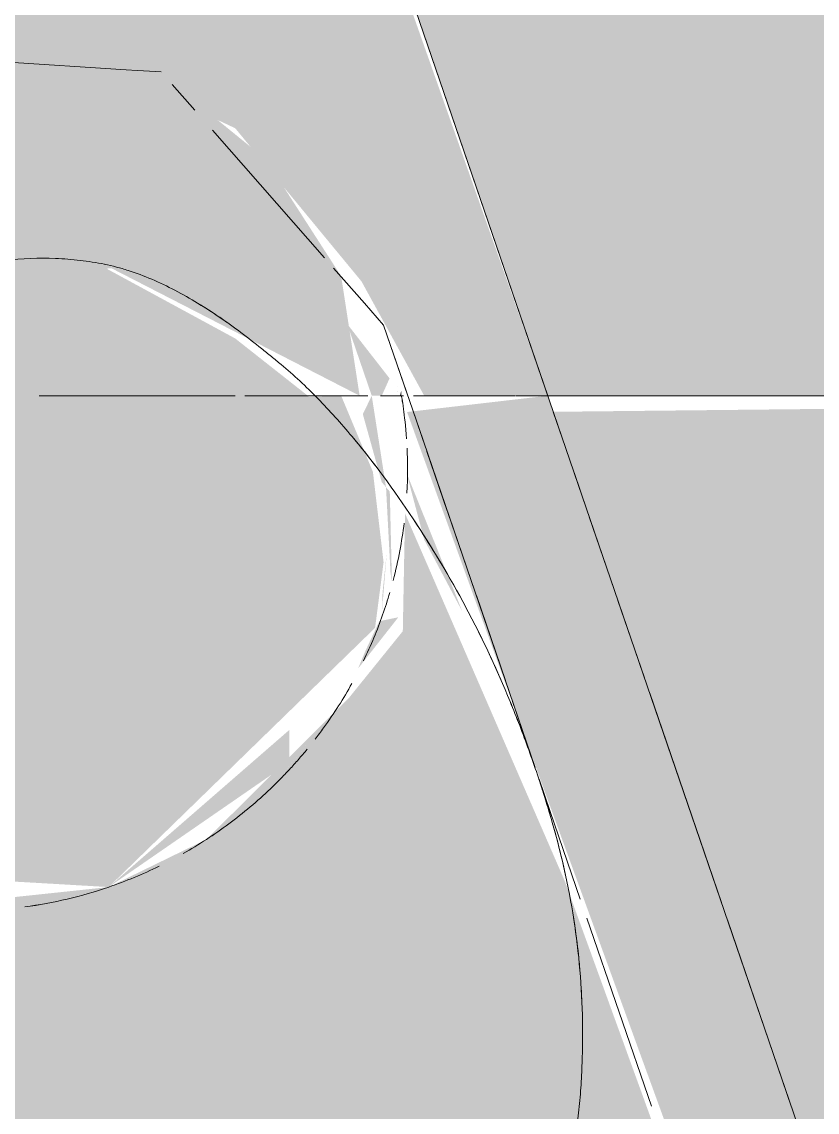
# Model space of a CAD drawing. Header units: millimetres. Extents: x 63432 to 177405, y -1987 to 27578.
# Drawn here: x 168038.39 to 168049.81, y 8829.22 to 8844.87 of the extents above; entities that cross this region are included whole.
import ezdxf

# ---------------------------------------------------------------- set-up
doc = ezdxf.new("R2010")
doc.units = ezdxf.units.MM
doc.layers.add('I-FURN-17', color=7, linetype='Continuous', lineweight=9, true_color=0x111111, transparency=0.7)
doc.layers.add('I-FURN-18', color=7, linetype='Continuous', lineweight=9, true_color=0xe2b180, transparency=0.7)
for name, color, linetype, lineweight, true_color in [('I-FURN-19', 7, 'Continuous', 9, 0x242424), ('I-FURN-20', 7, 'Continuous', 9, 0x3a3a3a), ('I-FURN-21', 7, 'Continuous', 9, 0x666666), ('I-FURN-24', 7, 'Continuous', 9, 0x1e1e1e), ('I-FURN-26', 7, 'Continuous', 9, 0x2d2d2d), ('I-FURN-28', 7, 'Continuous', 9, 0x1a1a1a), ('I-FURN-30', 7, 'Continuous', 9, 0x4c4c4c), ('I-FURN-35', 7, 'Continuous', 9, 0x171717), ('I-FURN-37', 7, 'Continuous', 9, 0x584c3f), ('I-FURN-38', 7, 'Continuous', 9, 0xa58c72), ('I-FURN-39', 7, 'Continuous', 9, 0x151515), ('I-FURN-48', 7, 'Continuous', 9, 0x131313), ('I-FURN-55', 7, 'Continuous', 9, 0x3d3731), ('I-FURN-56', 7, 'Continuous', 9, 0x514840), ('I-FURN-6', 7, 'Continuous', 9, 0xc0c0c0), ('I-FURN-61', 7, 'Continuous', 9, 0xcabbac), ('I-FURN-62', 7, 'Continuous', 9, 0x8b8b8b), ('I-FURN-63', 7, 'Continuous', 9, 0x4c443d), ('I-FURN-64', 7, 'Continuous', 9, 0x665b51), ('I-FURN-65', 7, 'Continuous', 9, 0x8b7c6d), ('I-FURN-66', 7, 'Continuous', 9, 0x6e6155), ('I-FURN-67', 7, 'Continuous', 9, 0x332d27), ('I-FURN-68', 7, 'Continuous', 9, 0x423a31), ('I-FURN-70', 7, 'Continuous', 9, 0x786d63), ('I-FURN-71', 7, 'Continuous', 9, 0xa59687), ('I-FURN-75', 7, 'Continuous', 9, 0x6b635c), ('I-FURN-77', 7, 'Continuous', 9, 0x92877d), ('I-FURN-78', 7, 'Continuous', 9, 0x58514a)]:
    doc.layers.add(name, color=color, linetype=linetype, lineweight=lineweight, true_color=true_color)

# ---------------------------------------------------------------- blocks, each defined once
blk = doc.blocks.new('Chair - Tablet Arm - Chair - Tablet Arm-V86-Развертка 3_12-6')
at = {"layer": 'I-FURN-17'}
h = blk.add_hatch(color=256, dxfattribs=at)
h.paths.add_polyline_path([(-75976.135, 8450), (-76105.323, 8826.8), (-76107.355, 8826.8), (-76104.406, 8818.108), (-76102.304, 8812.132), (-75978.144, 8450), (-75976.149, 8450)])
h.paths.add_polyline_path([(-76115.982, 8832.447), (-76112.157, 8836.168), (-76112.035, 8837.109), (-76112.188, 8838.407), (-76113.123, 8839.5), (-76120.404, 8839.5), (-76121.068, 8837.606), (-76121.214, 8835.208), (-76120.579, 8832.787), (-76119.639, 8832.657), (-76116.909, 8832.501)])
h.paths.add_polyline_path([(-76122.05, 8852.2), (-76114.032, 8852.2), (-76175.226, 9030.683), (-76187.239, 9026.564), (-76127.204, 8852.2), (-76122.683, 8852.2)])
for points in [[(-76111.831, 8839.5), (-76111.846, 8839.737), (-76111.832, 8839.501)], [(-76112.188, 8838.407), (-76112.644, 8839.5), (-76113.107, 8839.481), (-76112.439, 8838.7)], [(-76112, 8838.187), (-76112.205, 8839.5), (-76112.333, 8839.235), (-76112.061, 8838.258)], [(-76111.778, 8839.5), (-76111.778, 8839.581), (-76111.8, 8839.5)], [(-76105.323, 8826.8), (-76109.678, 8839.5), (-76111.698, 8839.266), (-76110.691, 8836.486), (-76107.167, 8826.8), (-76105.76, 8826.8)], [(-76110.903, 8836.401), (-76111.707, 8838.396), (-76111.452, 8837.434), (-76111.031, 8836.641)]]:
    blk.add_hatch(color=256, dxfattribs=at).paths.add_polyline_path(points)
h = blk.add_hatch(color=256, dxfattribs=at)
h.paths.add_polyline_path([(-76317.615, 8826.8), (-76120.695, 8826.863), (-76124.356, 8839.031), (-76124.496, 8839.5), (-76315.015, 8839.231), (-76316.609, 8834.517), (-76319.241, 8826.8), (-76318.159, 8826.8)])
h.paths.add_polyline_path([(-76105.323, 8826.8), (-76088.041, 8826.8), (-76088.041, 8839.5), (-76109.598, 8839.269), (-76105.335, 8826.833)])
h = blk.add_hatch(color=256, dxfattribs=at)
h.paths.add_polyline_path([(-76115.982, 8832.447), (-76113.387, 8834.238), (-76113.387, 8834.704), (-76115.966, 8832.462)])
h.paths.add_polyline_path([(-76111.915, 8836.837), (-76111.946, 8838.124), (-76112, 8838.187), (-76111.935, 8836.953)])
h = blk.add_hatch(color=256, dxfattribs=at)
h.paths.add_polyline_path([(-76114.046, 8826.8), (-76107.378, 8826.874), (-76109.433, 8832.533), (-76111.727, 8837.81), (-76111.759, 8836.12), (-76112.53, 8835.166), (-76114.579, 8833.131), (-76115.982, 8832.447), (-76114.063, 8826.85)])
h.paths.add_polyline_path([(-76113.529, 8834.015), (-76113.058, 8834.588), (-76113.526, 8834.02)])
h.paths.add_polyline_path([(-76112.401, 8835.584), (-76111.824, 8836.319), (-76112.096, 8836.264), (-76112.296, 8835.836)])
h = blk.add_hatch(color=256, dxfattribs=at)
h.paths.add_polyline_path([(-76111.863, 8820.434), (-76106.007, 8822.442), (-76107.484, 8826.8), (-76114.046, 8826.8), (-76111.916, 8820.588)])
h.paths.add_polyline_path([(-76112.058, 8836.405), (-76111.988, 8837.259), (-76112.05, 8836.672)])
h = blk.add_hatch(color=256, dxfattribs=at)
h.paths.add_polyline_path([(-76119.733, 8826.8), (-76114.063, 8826.85), (-76115.982, 8832.447), (-76118.792, 8832.149), (-76120.623, 8832.3), (-76121.008, 8832.607), (-76121.893, 8833.045), (-76122.831, 8833.851), (-76120.719, 8827.429), (-76120.26, 8826.8), (-76119.824, 8826.8)])
h.paths.add_polyline_path([(-76120.78, 8832.722), (-76121.074, 8832.916), (-76121.789, 8833.001), (-76121.454, 8832.761), (-76120.991, 8832.735)])
at = {"layer": 'I-FURN-18'}
h = blk.add_hatch(color=256, dxfattribs=at)
h.paths.add_polyline_path([(-76131.162, 8839.5), (-76124.151, 8839.5), (-76124.065, 8842.304), (-76127.458, 8852.2), (-76156.5, 8852.2), (-76156.5, 8839.5), (-76139.016, 8839.5)])
h.paths.add_polyline_path([(-76088.041, 8839.5), (-76080.3, 8840.405), (-76080.3, 8852.2), (-76113.951, 8851.964), (-76109.678, 8839.5), (-76093.142, 8839.5)])
h = blk.add_hatch(color=256, dxfattribs=at)
h.paths.add_polyline_path([(-76115.561, 8839.5), (-76113.123, 8839.5), (-76114.166, 8840.322), (-76116.116, 8841.38), (-76118.942, 8841.08), (-76120.224, 8839.5), (-76116.045, 8839.5)])
h.paths.add_polyline_path([(-76109.678, 8839.5), (-76114.166, 8852.2), (-76127.458, 8852.2), (-76123.519, 8841.378), (-76122.331, 8843.079), (-76119.733, 8844.5), (-76116.909, 8844.623), (-76114.166, 8843.34), (-76112.352, 8841.141), (-76111.452, 8839.5), (-76110.129, 8839.5)])
for points in [[(-76121.229, 8839.5), (-76120.404, 8839.5), (-76119.733, 8840.342), (-76118.515, 8841.126), (-76115.943, 8841.33), (-76112.379, 8839.5), (-76112.644, 8841.215), (-76113.726, 8842.894), (-76115.023, 8843.95), (-76117.291, 8844.76), (-76120.639, 8844.128), (-76122.503, 8842.972), (-76123.6, 8840.95), (-76122.879, 8839.5), (-76121.601, 8839.5)], [(-76112.061, 8839.5), (-76111.949, 8839.749), (-76112.559, 8840.532), (-76112.205, 8839.5)]]:
    blk.add_hatch(color=256, dxfattribs=at).paths.add_polyline_path(points)
at = {"layer": 'I-FURN-19'}
for p, q in [((-76111.621, 8839.306), (-76111.429, 8838.747)), ((-76111.404, 8838.675), (-76111.309, 8838.396)), ((-76110.183, 8835.113), (-76109.868, 8834.194)), ((-76109.116, 8832), (-76108.19, 8829.301))]:
    blk.add_line(p, q, dxfattribs=at)
at = {"layer": 'I-FURN-19', "flags": 128}
blk.add_lwpolyline([(-76109.8, 8833.995), (-76109.642, 8833.534), (-76109.21, 8832.275)], dxfattribs=at)
at = {"layer": 'I-FURN-19'}
for points in [[(-76111.611, 8837.733), (-76111.512, 8837.584), (-76111.416, 8837.433), (-76111.322, 8837.28)], [(-76111.309, 8837.258), (-76111.202, 8837.084), (-76111.098, 8836.907), (-76110.998, 8836.728)], [(-76114.579, 8833.131), (-76114.689, 8833.06), (-76114.8, 8832.992), (-76114.914, 8832.928)], [(-76114.914, 8832.928), (-76114.8, 8832.992), (-76114.689, 8833.06), (-76114.579, 8833.131)], [(-76115.259, 8832.746), (-76115.494, 8832.632), (-76115.735, 8832.532), (-76115.982, 8832.447)], [(-76115.982, 8832.447), (-76115.735, 8832.532), (-76115.494, 8832.632), (-76115.259, 8832.746)], [(-76117.188, 8832.162), (-76116.778, 8832.218), (-76116.373, 8832.313), (-76115.982, 8832.447)], [(-76115.982, 8832.447), (-76116.373, 8832.313), (-76116.778, 8832.217), (-76117.188, 8832.162)]]:
    blk.add_open_spline(points, degree=3, dxfattribs=at)
for points, knots in [([(-76111.946, 8836.674), (-76112.008, 8836.463), (-76112.121, 8836.137), (-76112.269, 8835.806), (-76112.322, 8835.696)], [0.5, 0.5, 0.5, 0.5, 0.5625, 0.59375, 0.59375, 0.59375, 0.59375]), ([(-76112.322, 8835.696), (-76112.269, 8835.806), (-76112.121, 8836.137), (-76112.008, 8836.463), (-76111.946, 8836.674)], [0.40625, 0.40625, 0.40625, 0.40625, 0.4375, 0.5, 0.5, 0.5, 0.5]), ([(-76113.521, 8833.995), (-76113.566, 8833.948), (-76113.705, 8833.812), (-76113.948, 8833.594), (-76114.256, 8833.351), (-76114.47, 8833.202), (-76114.579, 8833.131)], [0.765625, 0.765625, 0.765625, 0.765625, 0.78125, 0.8125, 0.84375, 0.875, 0.875, 0.875, 0.875]), ([(-76114.579, 8833.131), (-76114.47, 8833.202), (-76114.256, 8833.351), (-76113.948, 8833.594), (-76113.705, 8833.812), (-76113.566, 8833.948), (-76113.521, 8833.995)], [0.125, 0.125, 0.125, 0.125, 0.15625, 0.1875, 0.21875, 0.234375, 0.234375, 0.234375, 0.234375])]:
    blk.add_open_spline(points, degree=3, knots=knots, dxfattribs=at)
at = {"layer": 'I-FURN-20'}
blk.add_line((-76109.868, 8834.194), (-76110.183, 8835.113), dxfattribs=at)
for points, knots in [([(-76110.218, 8835.113), (-76110.124, 8834.883), (-76110.007, 8834.579), (-76109.897, 8834.269), (-76109.872, 8834.195)], [-0.55555556, -0.55555556, -0.55555556, -0.55555556, -0.52777778, -0.51915462, -0.51915462, -0.51915462, -0.51915462]), ([(-76109.805, 8833.998), (-76109.772, 8833.899), (-76109.624, 8833.439), (-76109.5, 8832.977), (-76109.421, 8832.613)], [-0.51148303, -0.51148303, -0.51148303, -0.51148303, -0.5, -0.45815827, -0.45815827, -0.45815827, -0.45815827])]:
    blk.add_open_spline(points, degree=3, knots=knots, dxfattribs=at)
at = {"layer": 'I-FURN-24'}
for points in [[(-76111.706, 8838.883), (-76111.718, 8839.064), (-76111.735, 8839.207), (-76111.749, 8839.309)], [(-76111.898, 8836.849), (-76111.822, 8837.138), (-76111.772, 8837.414), (-76111.74, 8837.669)], [(-76114.579, 8833.131), (-76114.689, 8833.06), (-76114.8, 8832.992), (-76114.914, 8832.928)], [(-76115.259, 8832.746), (-76115.494, 8832.632), (-76115.735, 8832.532), (-76115.982, 8832.447)], [(-76115.982, 8832.447), (-76116.373, 8832.313), (-76116.778, 8832.217), (-76117.188, 8832.162)]]:
    blk.add_open_spline(points, degree=3, dxfattribs=at)
for points, knots in [([(-76111.946, 8836.674), (-76112.008, 8836.463), (-76112.121, 8836.137), (-76112.269, 8835.806), (-76112.322, 8835.696)], [0.5, 0.5, 0.5, 0.5, 0.5625, 0.59375, 0.59375, 0.59375, 0.59375]), ([(-76113.521, 8833.995), (-76113.566, 8833.948), (-76113.705, 8833.812), (-76113.948, 8833.594), (-76114.256, 8833.351), (-76114.47, 8833.202), (-76114.579, 8833.131)], [0.765625, 0.765625, 0.765625, 0.765625, 0.78125, 0.8125, 0.84375, 0.875, 0.875, 0.875, 0.875])]:
    blk.add_open_spline(points, degree=3, knots=knots, dxfattribs=at)
at = {"layer": 'I-FURN-26'}
for p, q in [((-76111.121, 8837.848), (-76111.413, 8838.7)), ((-76110.726, 8836.696), (-76111.113, 8837.826)), ((-76110.286, 8835.412), (-76110.703, 8836.63))]:
    blk.add_line(p, q, dxfattribs=at)
for points, knots in [([(-76112.322, 8835.696), (-76112.269, 8835.806), (-76112.121, 8836.137), (-76112.008, 8836.463), (-76111.946, 8836.674)], [0.40625, 0.40625, 0.40625, 0.40625, 0.4375, 0.5, 0.5, 0.5, 0.5]), ([(-76114.914, 8832.928), (-76114.8, 8832.992), (-76114.577, 8833.127), (-76114.256, 8833.351), (-76113.948, 8833.594), (-76113.705, 8833.812), (-76113.566, 8833.948), (-76113.521, 8833.995)], [0.09375, 0.09375, 0.09375, 0.09375, 0.125, 0.15625, 0.1875, 0.21875, 0.234375, 0.234375, 0.234375, 0.234375]), ([(-76109.307, 8832.005), (-76109.282, 8831.847), (-76109.25, 8831.605), (-76109.226, 8831.361), (-76109.218, 8831.277)], [-0.43480809, -0.43480809, -0.43480809, -0.43480809, -0.41666667, -0.40709499, -0.40709499, -0.40709499, -0.40709499]), ([(-76109.198, 8831.01), (-76109.194, 8830.938), (-76109.177, 8830.622), (-76109.173, 8830.183), (-76109.193, 8829.699), (-76109.21, 8829.46), (-76109.221, 8829.341)], [-0.3969804, -0.3969804, -0.3969804, -0.3969804, -0.38888889, -0.36111111, -0.34722222, -0.33333333, -0.33333333, -0.33333333, -0.33333333])]:
    blk.add_open_spline(points, degree=3, knots=knots, dxfattribs=at)
for points in [[(-76110.853, 8836.462), (-76110.673, 8836.124), (-76110.505, 8835.777), (-76110.351, 8835.425)], [(-76115.982, 8832.447), (-76115.735, 8832.532), (-76115.494, 8832.632), (-76115.259, 8832.746)], [(-76117.188, 8832.162), (-76116.778, 8832.218), (-76116.373, 8832.313), (-76115.982, 8832.447)]]:
    blk.add_open_spline(points, degree=3, dxfattribs=at)
at = {"layer": 'I-FURN-28'}
for p, q in [((-76111.309, 8838.396), (-76111.121, 8837.848)), ((-76111.113, 8837.826), (-76110.726, 8836.696)), ((-76110.703, 8836.63), (-76110.286, 8835.412))]:
    blk.add_line(p, q, dxfattribs=at)
for points in [[(-76111.749, 8839.309), (-76111.766, 8839.435), (-76111.778, 8839.497), (-76111.778, 8839.5)], [(-76111.749, 8839.309), (-76111.735, 8839.207), (-76111.718, 8839.064), (-76111.706, 8838.883)], [(-76111.706, 8838.883), (-76111.718, 8839.064), (-76111.735, 8839.207), (-76111.749, 8839.309)], [(-76111.74, 8837.669), (-76111.772, 8837.414), (-76111.822, 8837.138), (-76111.898, 8836.849)], [(-76111.898, 8836.849), (-76111.822, 8837.138), (-76111.772, 8837.414), (-76111.74, 8837.669)], [(-76113.387, 8834.135), (-76113.343, 8834.182), (-76113.257, 8834.278), (-76113.173, 8834.377), (-76113.132, 8834.426)]]:
    blk.add_open_spline(points, degree=3, dxfattribs=at)
blk.add_open_spline([(-76113.019, 8834.568), (-76112.977, 8834.623), (-76112.859, 8834.781), (-76112.677, 8835.048), (-76112.55, 8835.262), (-76112.491, 8835.37)], degree=3, knots=[0.29588102, 0.29588102, 0.29588102, 0.29588102, 0.3125, 0.34375, 0.375, 0.375, 0.375, 0.375], dxfattribs=at)
at = {"layer": 'I-FURN-30'}
for p, q in [((-76109.423, 8838.758), (-76109.598, 8839.269)), ((-76109.116, 8837.861), (-76109.299, 8838.396)), ((-76108.729, 8836.732), (-76109.082, 8837.763)), ((-76108.289, 8835.45), (-76108.669, 8836.559)), ((-76107.183, 8832.224), (-76108.213, 8835.229)), ((-76106.177, 8829.29), (-76107.098, 8831.975))]:
    blk.add_line(p, q, dxfattribs=at)
blk.add_open_spline([(-76112.979, 8839.459), (-76112.81, 8839.285), (-76112.518, 8838.96), (-76112.245, 8838.618), (-76112.129, 8838.465)], degree=3, knots=[-0.75, -0.75, -0.75, -0.75, -0.72222222, -0.70046359, -0.70046359, -0.70046359, -0.70046359], dxfattribs=at)
at = {"layer": 'I-FURN-35'}
for points in [[(-76111.778, 8839.5), (-76111.778, 8839.497), (-76111.766, 8839.435), (-76111.749, 8839.309)], [(-76111.749, 8839.309), (-76111.766, 8839.435), (-76111.778, 8839.497), (-76111.778, 8839.5)], [(-76111.749, 8839.309), (-76111.735, 8839.207), (-76111.718, 8839.064), (-76111.706, 8838.883)], [(-76111.701, 8838.1), (-76111.687, 8838.344), (-76111.69, 8838.561), (-76111.698, 8838.746)], [(-76111.74, 8837.669), (-76111.772, 8837.414), (-76111.822, 8837.138), (-76111.898, 8836.849)], [(-76113.132, 8834.426), (-76113.173, 8834.377), (-76113.257, 8834.278), (-76113.343, 8834.182), (-76113.387, 8834.135)], [(-76113.387, 8834.135), (-76113.343, 8834.182), (-76113.257, 8834.278), (-76113.173, 8834.377), (-76113.132, 8834.426)]]:
    blk.add_open_spline(points, degree=3, dxfattribs=at)
for points, knots in [([(-76112.491, 8835.37), (-76112.55, 8835.262), (-76112.677, 8835.048), (-76112.859, 8834.781), (-76112.977, 8834.623), (-76113.019, 8834.568)], [0.625, 0.625, 0.625, 0.625, 0.65625, 0.6875, 0.70411898, 0.70411898, 0.70411898, 0.70411898]), ([(-76113.019, 8834.568), (-76112.977, 8834.623), (-76112.859, 8834.781), (-76112.677, 8835.048), (-76112.55, 8835.262), (-76112.491, 8835.37)], [0.29588102, 0.29588102, 0.29588102, 0.29588102, 0.3125, 0.34375, 0.375, 0.375, 0.375, 0.375])]:
    blk.add_open_spline(points, degree=3, knots=knots, dxfattribs=at)
at = {"layer": 'I-FURN-37'}
for p, q in [((-76118.717, 8844.372), (-76115.66, 8844.175)), ((-76115.07, 8843.967), (-76114.746, 8843.598)), ((-76114.494, 8843.311), (-76112.884, 8841.48)), ((-76112.752, 8841.33), (-76112.311, 8840.827)), ((-76113.049, 8839.5), (-76112.261, 8839.5)), ((-76110.342, 8839.5), (-76111.607, 8839.5)), ((-76109.678, 8839.5), (-76110.129, 8839.5))]:
    blk.add_line(p, q, dxfattribs=at)
at = {"layer": 'I-FURN-38'}
for p, q in [((-76115.651, 8844.174), (-76115.228, 8844.147)), ((-76112.035, 8840.514), (-76111.687, 8839.5)), ((-76116.979, 8839.5), (-76114.166, 8839.5)), ((-76114.026, 8839.5), (-76113.049, 8839.5))]:
    blk.add_line(p, q, dxfattribs=at)
at = {"layer": 'I-FURN-39'}
for points in [[(-76111.778, 8839.5), (-76111.778, 8839.497), (-76111.766, 8839.435), (-76111.749, 8839.309)], [(-76111.698, 8838.746), (-76111.69, 8838.561), (-76111.687, 8838.344), (-76111.701, 8838.1)], [(-76111.701, 8838.1), (-76111.687, 8838.344), (-76111.69, 8838.561), (-76111.698, 8838.746)], [(-76113.132, 8834.426), (-76113.173, 8834.377), (-76113.257, 8834.278), (-76113.343, 8834.182), (-76113.387, 8834.135)]]:
    blk.add_open_spline(points, degree=3, dxfattribs=at)
blk.add_open_spline([(-76112.491, 8835.37), (-76112.55, 8835.262), (-76112.677, 8835.048), (-76112.859, 8834.781), (-76112.977, 8834.623), (-76113.019, 8834.568)], degree=3, knots=[0.625, 0.625, 0.625, 0.625, 0.65625, 0.6875, 0.70411898, 0.70411898, 0.70411898, 0.70411898], dxfattribs=at)
at = {"layer": 'I-FURN-48'}
blk.add_open_spline([(-76111.698, 8838.746), (-76111.69, 8838.561), (-76111.687, 8838.344), (-76111.701, 8838.1)], degree=3, dxfattribs=at)
at = {"layer": 'I-FURN-55'}
blk.add_line((-76109.458, 8839.5), (-76093.142, 8839.5), dxfattribs=at)
at = {"layer": 'I-FURN-56'}
blk.add_line((-76088.041, 8839.5), (-76109.678, 8839.5), dxfattribs=at)
at = {"layer": 'I-FURN-63'}
for p, q in [((-76112.261, 8839.5), (-76113.049, 8839.5)), ((-76110.139, 8839.5), (-76111.45, 8839.5)), ((-76109.458, 8839.5), (-76109.919, 8839.5))]:
    blk.add_line(p, q, dxfattribs=at)
at = {"layer": 'I-FURN-64'}
for points, knots in [([(-76117.649, 8841.422), (-76117.589, 8841.431), (-76117.284, 8841.469), (-76116.863, 8841.484), (-76116.45, 8841.452), (-76116.276, 8841.428), (-76116.218, 8841.418)], [-0.95127, -0.95127, -0.95127, -0.95127, -0.94444444, -0.91666667, -0.90277778, -0.89583333, -0.89583333, -0.89583333, -0.89583333]), ([(-76116.045, 8841.387), (-76115.987, 8841.376), (-76115.872, 8841.349), (-76115.644, 8841.283), (-76115.249, 8841.134), (-76114.775, 8840.883), (-76114.427, 8840.653), (-76114.292, 8840.558)], [-0.88888889, -0.88888889, -0.88888889, -0.88888889, -0.88194444, -0.875, -0.86111111, -0.83333333, -0.81509179, -0.81509179, -0.81509179, -0.81509179]), ([(-76114.083, 8840.407), (-76113.983, 8840.332), (-76113.836, 8840.218), (-76113.646, 8840.065), (-76113.461, 8839.912), (-76113.237, 8839.715), (-76113.064, 8839.546), (-76112.979, 8839.459)], [-0.80555556, -0.80555556, -0.80555556, -0.80555556, -0.79166667, -0.78472222, -0.77777778, -0.76388889, -0.75, -0.75, -0.75, -0.75])]:
    blk.add_open_spline(points, degree=3, knots=knots, dxfattribs=at)
at = {"layer": 'I-FURN-65'}
for p, q in [((-76111.687, 8839.5), (-76112.035, 8840.514)), ((-76114.166, 8839.5), (-76116.979, 8839.5)), ((-76113.049, 8839.5), (-76114.026, 8839.5))]:
    blk.add_line(p, q, dxfattribs=at)
at = {"layer": 'I-FURN-66'}
blk.add_line((-76088.041, 8839.5), (-76109.678, 8839.5), dxfattribs=at)
at = {"layer": 'I-FURN-67'}
for p, q in [((-76111.45, 8839.5), (-76110.139, 8839.5)), ((-76109.919, 8839.5), (-76109.458, 8839.5))]:
    blk.add_line(p, q, dxfattribs=at)
at = {"layer": 'I-FURN-68'}
for p, q in [((-76110.342, 8839.5), (-76111.607, 8839.5)), ((-76109.678, 8839.5), (-76110.129, 8839.5))]:
    blk.add_line(p, q, dxfattribs=at)
at = {"layer": 'I-FURN-71'}
blk.add_line((-76109.678, 8839.5), (-76113.951, 8851.964), dxfattribs=at)
at = {"layer": 'I-FURN-75'}
blk.add_line((-76081.764, 8839.5), (-76109.458, 8839.5), dxfattribs=at)
blk = doc.blocks.new('Chair - Tablet Arm - Chair - Tablet Arm-V93-Развертка 3_12-6')
at = {"layer": 'I-FURN-20'}
for p, q in [((-76111.309, 8838.396), (-76111.121, 8837.848)), ((-76111.113, 8837.826), (-76110.726, 8836.696)), ((-76110.703, 8836.63), (-76110.286, 8835.412))]:
    blk.add_line(p, q, dxfattribs=at)
for points, knots in [([(-76111.778, 8839.5), (-76111.778, 8839.497), (-76111.757, 8839.384), (-76111.718, 8839.064), (-76111.706, 8838.883)], [0, 0, 0, 0, 0.125, 0.2256753, 0.2256753, 0.2256753, 0.2256753]), ([(-76112.491, 8835.37), (-76112.55, 8835.262), (-76112.677, 8835.048), (-76112.859, 8834.781), (-76112.977, 8834.623), (-76113.019, 8834.568)], [0.625, 0.625, 0.625, 0.625, 0.65625, 0.6875, 0.70411898, 0.70411898, 0.70411898, 0.70411898])]:
    blk.add_open_spline(points, degree=3, knots=knots, dxfattribs=at)
for points in [[(-76111.698, 8838.746), (-76111.69, 8838.561), (-76111.687, 8838.344), (-76111.701, 8838.1)], [(-76111.701, 8838.1), (-76111.687, 8838.344), (-76111.69, 8838.561), (-76111.698, 8838.746)], [(-76111.74, 8837.669), (-76111.772, 8837.414), (-76111.822, 8837.138), (-76111.898, 8836.849)], [(-76113.132, 8834.426), (-76113.173, 8834.377), (-76113.257, 8834.278), (-76113.343, 8834.182), (-76113.387, 8834.135)]]:
    blk.add_open_spline(points, degree=3, dxfattribs=at)
at = {"layer": 'I-FURN-21'}
blk.add_line((-76112.261, 8839.5), (-76113.049, 8839.5), dxfattribs=at)
for points, knots in [([(-76111.706, 8838.883), (-76111.718, 8839.064), (-76111.757, 8839.384), (-76111.778, 8839.497), (-76111.778, 8839.5)], [0.7743247, 0.7743247, 0.7743247, 0.7743247, 0.875, 1, 1, 1, 1]), ([(-76111.946, 8836.674), (-76112.008, 8836.463), (-76112.121, 8836.137), (-76112.269, 8835.806), (-76112.322, 8835.696)], [0.5, 0.5, 0.5, 0.5, 0.5625, 0.59375, 0.59375, 0.59375, 0.59375]), ([(-76112.322, 8835.696), (-76112.269, 8835.806), (-76112.121, 8836.137), (-76112.008, 8836.463), (-76111.946, 8836.674)], [0.40625, 0.40625, 0.40625, 0.40625, 0.4375, 0.5, 0.5, 0.5, 0.5]), ([(-76113.019, 8834.568), (-76112.977, 8834.623), (-76112.859, 8834.781), (-76112.677, 8835.048), (-76112.55, 8835.262), (-76112.491, 8835.37)], [0.29588102, 0.29588102, 0.29588102, 0.29588102, 0.3125, 0.34375, 0.375, 0.375, 0.375, 0.375]), ([(-76113.387, 8834.135), (-76113.431, 8834.087), (-76113.52, 8833.994), (-76113.705, 8833.812), (-76113.948, 8833.594), (-76114.256, 8833.351), (-76114.577, 8833.127), (-76114.8, 8832.992), (-76114.914, 8832.928)], [0.75, 0.75, 0.75, 0.75, 0.765625, 0.78125, 0.8125, 0.84375, 0.875, 0.90625, 0.90625, 0.90625, 0.90625]), ([(-76114.914, 8832.928), (-76114.8, 8832.992), (-76114.577, 8833.127), (-76114.256, 8833.351), (-76113.948, 8833.594), (-76113.705, 8833.812), (-76113.52, 8833.994), (-76113.431, 8834.087), (-76113.387, 8834.135)], [0.09375, 0.09375, 0.09375, 0.09375, 0.125, 0.15625, 0.1875, 0.21875, 0.234375, 0.25, 0.25, 0.25, 0.25])]:
    blk.add_open_spline(points, degree=3, knots=knots, dxfattribs=at)
for points in [[(-76111.898, 8836.849), (-76111.822, 8837.138), (-76111.772, 8837.414), (-76111.74, 8837.669)], [(-76113.387, 8834.135), (-76113.343, 8834.182), (-76113.257, 8834.278), (-76113.173, 8834.377), (-76113.132, 8834.426)], [(-76115.259, 8832.746), (-76115.494, 8832.632), (-76115.735, 8832.532), (-76115.982, 8832.447)], [(-76115.982, 8832.447), (-76115.735, 8832.532), (-76115.494, 8832.632), (-76115.259, 8832.746)], [(-76117.188, 8832.162), (-76116.778, 8832.218), (-76116.373, 8832.313), (-76115.982, 8832.447)], [(-76115.982, 8832.447), (-76116.373, 8832.313), (-76116.778, 8832.217), (-76117.188, 8832.162)]]:
    blk.add_open_spline(points, degree=3, dxfattribs=at)
at = {"layer": 'I-FURN-26'}
blk.add_open_spline([(-76111.698, 8838.746), (-76111.69, 8838.561), (-76111.687, 8838.344), (-76111.701, 8838.1)], degree=3, dxfattribs=at)
at = {"layer": 'I-FURN-30'}
for p, q in [((-76111.748, 8839.5), (-76112.077, 8839.5)), ((-76111.621, 8839.306), (-76111.429, 8838.747)), ((-76111.404, 8838.675), (-76111.309, 8838.396)), ((-76110.183, 8835.113), (-76109.868, 8834.194)), ((-76109.8, 8833.995), (-76109.642, 8833.534)), ((-76109.642, 8833.534), (-76109.21, 8832.275)), ((-76109.116, 8832), (-76108.19, 8829.301))]:
    blk.add_line(p, q, dxfattribs=at)
for points in [[(-76111.778, 8839.5), (-76111.778, 8839.497), (-76111.766, 8839.435), (-76111.749, 8839.309)], [(-76111.749, 8839.309), (-76111.735, 8839.207), (-76111.718, 8839.064), (-76111.706, 8838.883)], [(-76111.701, 8838.1), (-76111.687, 8838.344), (-76111.69, 8838.561), (-76111.698, 8838.746)], [(-76111.74, 8837.669), (-76111.772, 8837.414), (-76111.822, 8837.138), (-76111.898, 8836.849)], [(-76111.898, 8836.849), (-76111.822, 8837.138), (-76111.772, 8837.414), (-76111.74, 8837.669)], [(-76113.132, 8834.426), (-76113.173, 8834.377), (-76113.257, 8834.278), (-76113.343, 8834.182), (-76113.387, 8834.135)], [(-76113.387, 8834.135), (-76113.343, 8834.182), (-76113.257, 8834.278), (-76113.173, 8834.377), (-76113.132, 8834.426)], [(-76115.259, 8832.746), (-76115.494, 8832.632), (-76115.735, 8832.532), (-76115.982, 8832.447)], [(-76115.982, 8832.447), (-76116.373, 8832.313), (-76116.778, 8832.217), (-76117.188, 8832.162)]]:
    blk.add_open_spline(points, degree=3, dxfattribs=at)
for points, knots in [([(-76111.706, 8838.883), (-76111.718, 8839.064), (-76111.757, 8839.384), (-76111.778, 8839.497), (-76111.778, 8839.5)], [0.7743247, 0.7743247, 0.7743247, 0.7743247, 0.875, 1, 1, 1, 1]), ([(-76111.946, 8836.674), (-76112.008, 8836.463), (-76112.121, 8836.137), (-76112.269, 8835.806), (-76112.322, 8835.696)], [0.5, 0.5, 0.5, 0.5, 0.5625, 0.59375, 0.59375, 0.59375, 0.59375]), ([(-76112.491, 8835.37), (-76112.55, 8835.262), (-76112.677, 8835.048), (-76112.859, 8834.781), (-76112.977, 8834.623), (-76113.019, 8834.568)], [0.625, 0.625, 0.625, 0.625, 0.65625, 0.6875, 0.70411898, 0.70411898, 0.70411898, 0.70411898]), ([(-76113.019, 8834.568), (-76112.977, 8834.623), (-76112.859, 8834.781), (-76112.677, 8835.048), (-76112.55, 8835.262), (-76112.491, 8835.37)], [0.29588102, 0.29588102, 0.29588102, 0.29588102, 0.3125, 0.34375, 0.375, 0.375, 0.375, 0.375]), ([(-76113.387, 8834.135), (-76113.431, 8834.087), (-76113.52, 8833.994), (-76113.705, 8833.812), (-76113.948, 8833.594), (-76114.256, 8833.351), (-76114.577, 8833.127), (-76114.8, 8832.992), (-76114.914, 8832.928)], [0.75, 0.75, 0.75, 0.75, 0.765625, 0.78125, 0.8125, 0.84375, 0.875, 0.90625, 0.90625, 0.90625, 0.90625])]:
    blk.add_open_spline(points, degree=3, knots=knots, dxfattribs=at)
at = {"layer": 'I-FURN-6'}
for p, q in [((-75971.694, 8437.047), (-76175.226, 9030.683)), ((-76080.3, 8839.5), (-76109.458, 8839.5))]:
    blk.add_line(p, q, dxfattribs=at)
blk.add_open_spline([(-76113.107, 8824.062), (-76113.421, 8824.355), (-76113.898, 8824.779), (-76114.541, 8825.314), (-76115.023, 8825.703), (-76115.507, 8826.074), (-76115.99, 8826.428), (-76116.461, 8826.777), (-76116.837, 8827.073), (-76117.129, 8827.313), (-76117.415, 8827.551), (-76117.761, 8827.85), (-76118.153, 8828.216), (-76118.519, 8828.598), (-76118.86, 8828.995), (-76119.283, 8829.537), (-76119.935, 8830.535), (-76120.353, 8831.477), (-76120.579, 8832.137)], degree=3, knots=[-1, -1, -1, -1, -0.9, -0.85, -0.8, -0.75, -0.7, -0.65, -0.6, -0.575, -0.55, -0.5, -0.45, -0.4, -0.35, -0.3, -0.2, 0, 0, 0, 0], dxfattribs=at)
at = {"layer": 'I-FURN-61'}
blk.add_line((-76088.041, 8839.5), (-76109.678, 8839.5), dxfattribs=at)
at = {"layer": 'I-FURN-62'}
for p, q in [((-76114.166, 8839.5), (-76116.979, 8839.5)), ((-76113.049, 8839.5), (-76114.026, 8839.5)), ((-76110.139, 8839.5), (-76111.45, 8839.5)), ((-76109.458, 8839.5), (-76109.919, 8839.5))]:
    blk.add_line(p, q, dxfattribs=at)
at = {"layer": 'I-FURN-62', "flags": 128}
blk.add_lwpolyline([(-76109.858, 8834.165), (-76111.521, 8839.016), (-76112.035, 8840.514)], dxfattribs=at)
at = {"layer": 'I-FURN-62'}
for points, knots in [([(-76117.649, 8841.422), (-76117.589, 8841.431), (-76117.284, 8841.469), (-76116.863, 8841.484), (-76116.45, 8841.452), (-76116.217, 8841.42), (-76116.044, 8841.389), (-76115.872, 8841.349), (-76115.644, 8841.283), (-76115.249, 8841.134), (-76114.699, 8840.843), (-76114.179, 8840.484), (-76113.836, 8840.218), (-76113.646, 8840.065), (-76113.461, 8839.912), (-76113.237, 8839.715), (-76112.891, 8839.377), (-76112.318, 8838.738), (-76111.883, 8838.143), (-76111.611, 8837.733)], [-0.95127, -0.95127, -0.95127, -0.95127, -0.9444444, -0.9166667, -0.9027778, -0.8958333, -0.8888889, -0.8819444, -0.875, -0.8611111, -0.8333333, -0.8055556, -0.7916667, -0.7847222, -0.7777778, -0.7638889, -0.75, -0.7222222, -0.6666667, -0.6666667, -0.6666667, -0.6666667]), ([(-76111.611, 8837.733), (-76111.339, 8837.323), (-76110.832, 8836.477), (-76110.302, 8835.347), (-76109.946, 8834.419), (-76109.623, 8833.463), (-76109.375, 8832.497), (-76109.235, 8831.532), (-76109.179, 8830.795), (-76109.173, 8830.183), (-76109.193, 8829.699), (-76109.218, 8829.34), (-76109.26, 8828.985), (-76109.342, 8828.515), (-76109.485, 8827.931), (-76109.662, 8827.348), (-76109.792, 8826.939), (-76109.866, 8826.705), (-76109.92, 8826.53), (-76109.977, 8826.354), (-76110.06, 8826.121), (-76110.173, 8825.831), (-76110.318, 8825.484), (-76110.515, 8825.022), (-76110.702, 8824.556), (-76110.832, 8824.142), (-76110.892, 8823.903), (-76110.93, 8823.723), (-76110.961, 8823.541), (-76110.998, 8823.298), (-76111.049, 8822.871), (-76111.083, 8822.254), (-76111.062, 8821.576), (-76111.018, 8821.144), (-76110.995, 8820.963)], [-0.6666667, -0.6666667, -0.6666667, -0.6666667, -0.6111111, -0.5555556, -0.5277778, -0.5, -0.4444444, -0.4166667, -0.3888889, -0.3611111, -0.3472222, -0.3333333, -0.3194444, -0.3055556, -0.2777778, -0.25, -0.2361111, -0.2291667, -0.2222222, -0.2152778, -0.2083333, -0.1944444, -0.1805556, -0.1666667, -0.1388889, -0.125, -0.1180556, -0.1111111, -0.1041667, -0.0972222, -0.0833333, -0.0555556, -0.0277778, -0.0080259, -0.0080259, -0.0080259, -0.0080259]), ([(-76112.322, 8835.696), (-76112.269, 8835.806), (-76112.121, 8836.137), (-76112.008, 8836.463), (-76111.946, 8836.674)], [0.40625, 0.40625, 0.40625, 0.40625, 0.4375, 0.5, 0.5, 0.5, 0.5]), ([(-76114.914, 8832.928), (-76114.8, 8832.992), (-76114.577, 8833.127), (-76114.256, 8833.351), (-76113.948, 8833.594), (-76113.705, 8833.812), (-76113.52, 8833.994), (-76113.431, 8834.087), (-76113.387, 8834.135)], [0.09375, 0.09375, 0.09375, 0.09375, 0.125, 0.15625, 0.1875, 0.21875, 0.234375, 0.25, 0.25, 0.25, 0.25])]:
    blk.add_open_spline(points, degree=3, knots=knots, dxfattribs=at)
for points in [[(-76115.982, 8832.447), (-76115.735, 8832.532), (-76115.494, 8832.632), (-76115.259, 8832.746)], [(-76117.188, 8832.162), (-76116.778, 8832.218), (-76116.373, 8832.313), (-76115.982, 8832.447)]]:
    blk.add_open_spline(points, degree=3, dxfattribs=at)
at = {"layer": 'I-FURN-70'}
for p, q in [((-76118.717, 8844.372), (-76115.66, 8844.175)), ((-76115.07, 8843.967), (-76114.746, 8843.598)), ((-76114.494, 8843.311), (-76112.884, 8841.48)), ((-76112.752, 8841.33), (-76112.311, 8840.827)), ((-76113.049, 8839.5), (-76112.261, 8839.5)), ((-76110.342, 8839.5), (-76111.607, 8839.5)), ((-76109.678, 8839.5), (-76110.129, 8839.5))]:
    blk.add_line(p, q, dxfattribs=at)
at = {"layer": 'I-FURN-71'}
for p, q in [((-76115.651, 8844.174), (-76115.228, 8844.147)), ((-76112.311, 8840.827), (-76112.035, 8840.514)), ((-76112.035, 8840.514), (-76111.687, 8839.5)), ((-76116.979, 8839.5), (-76114.166, 8839.5)), ((-76114.026, 8839.5), (-76113.049, 8839.5)), ((-76110.342, 8839.5), (-76111.607, 8839.5)), ((-76109.678, 8839.5), (-76110.129, 8839.5))]:
    blk.add_line(p, q, dxfattribs=at)
at = {"layer": 'I-FURN-75'}
blk.add_line((-76109.458, 8839.5), (-76081.764, 8839.5), dxfattribs=at)
at = {"layer": 'I-FURN-77'}
blk.add_line((-76088.041, 8839.5), (-76109.678, 8839.5), dxfattribs=at)
at = {"layer": 'I-FURN-78'}
for p, q in [((-76112.077, 8839.5), (-76111.748, 8839.5)), ((-76111.45, 8839.5), (-76110.139, 8839.5)), ((-76109.919, 8839.5), (-76109.458, 8839.5))]:
    blk.add_line(p, q, dxfattribs=at)

msp = doc.modelspace()

# ---------------------------------------------------------------- block references
at = {"layer": 'I-FURN-6'}
msp.add_blockref('Chair - Tablet Arm - Chair - Tablet Arm-V93-Развертка 3_12-6', (244155.618, 0), dxfattribs=at)
at = {"layer": 'I-FURN-61'}
msp.add_blockref('Chair - Tablet Arm - Chair - Tablet Arm-V86-Развертка 3_12-6', (244155.618, 0), dxfattribs=at)

doc.saveas('drawing.dxf')
